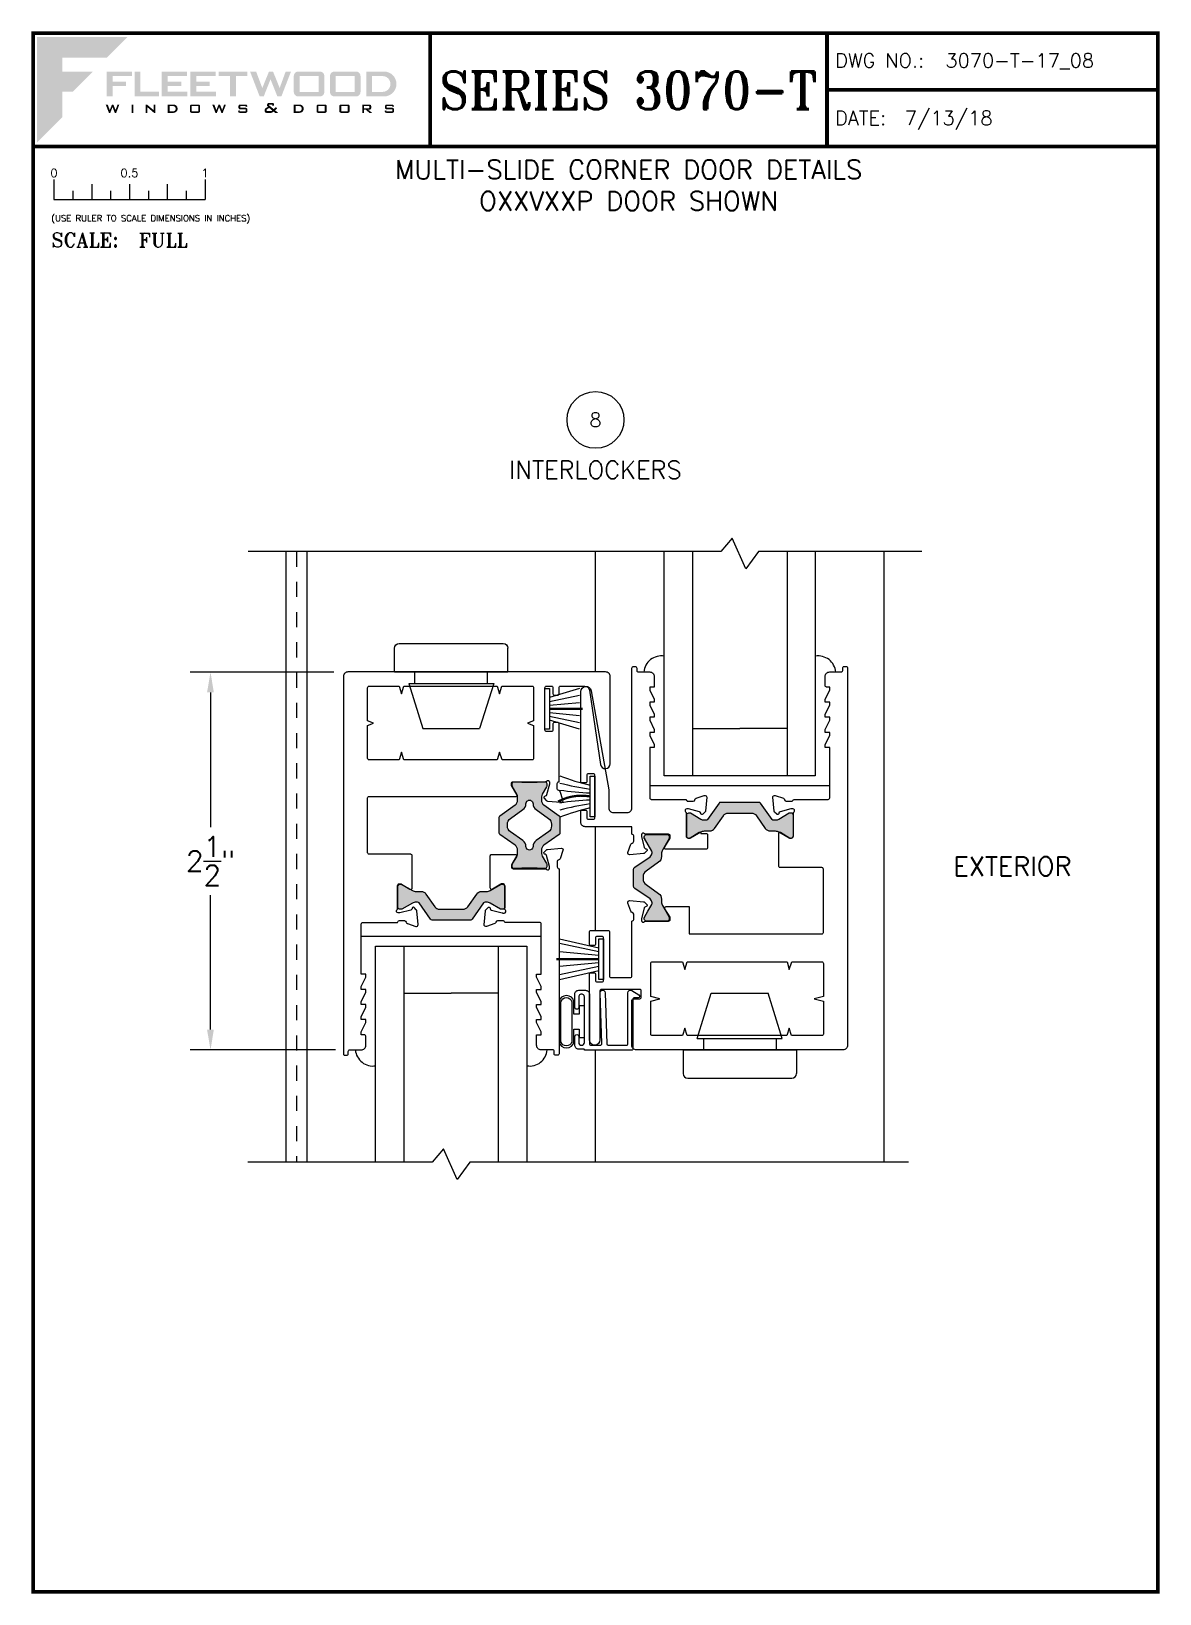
# Paper-space layout 'DETAIL 8' of a CAD drawing. Extents: x 0.3 to 7.8, y 0.1 to 10.4.
# The model-space entities are those that its viewports show. They can reach past a viewport. Long polylines and large blocks are cut down to what shows.
import ezdxf
from ezdxf.enums import TextEntityAlignment as Align

# ---------------------------------------------------------------- set-up
doc = ezdxf.new("R2010")
doc.units = 0
doc.header["$LTSCALE"] = 0.25
doc.header["$MEASUREMENT"] = 0
doc.linetypes.add('HIDDEN', pattern=[0.375, 0.25, -0.125])
doc.layers.get('0').update_dxf_attribs({"linetype": 'CONTINUOUS'})
doc.layers.get('DEFPOINTS').update_dxf_attribs({"color": 1, "linetype": 'CONTINUOUS'})
for name, color, linetype in [('GLASS-VINYL', 7, 'CONTINUOUS'), ('I-STRUT', 7, 'CONTINUOUS'), ('MISC', 7, 'CONTINUOUS'), ('SASH', 5, 'CONTINUOUS'), ('SEAL', 7, 'CONTINUOUS'), ('SILL-PAN', 7, 'CONTINUOUS'), ('TEXT', 7, 'CONTINUOUS'), ('TITLE-BLOCK', 7, 'CONTINUOUS'), ('VENT', 5, 'CONTINUOUS')]:
    doc.layers.add(name, color=color, linetype=linetype)
doc.layers.add('VP', color=40, linetype='CONTINUOUS', plot=False)
doc.layers.get('VP').off()
doc.styles.add('ROMANS', font='romans')
doc.styles.add('ROMANT', font='romant')
doc.styles.add('SIMPLEX-094', font='simplex.shx', dxfattribs={"height": 0.094})
doc.styles.get("Standard").update_dxf_attribs({"font": 'simplex.shx'})
doc.dimstyles.new('FULL SCALE', dxfattribs={"dimscale": 0.75, "dimtxt": 0.18, "dimasz": 0.18, "dimexe": 0.18, "dimexo": 0.125, "dimgap": 0.09, "dimtad": 0, "dimtih": 1, "dimtoh": 1, "dimdec": 4, "dimzin": 0, "dimdsep": 46, "dimlunit": 4, "dimtxsty": 'Standard', "dimcen": 0.09, "dimadec": 0, "dimazin": 0, "dimtfac": 1, "dimtdec": 4, "dimtofl": 0, "dimtmove": 0, "dimatfit": 3, "dimfxl": 0, "dimtolj": 1, "dimtzin": 0, "dimarcsym": 0})

# ---------------------------------------------------------------- blocks, each defined once
blk = doc.blocks.new('Fleetwood_Logo_6-10-15')
h = blk.add_hatch(color=154)
h.dxf.hatch_style = 1
h.paths.add_polyline_path([(0.2526, -0.0017), (0.0019, -0.0017), (0.0019, -0.2942), (0.0725, -0.2236), (0.0725, -0.1535), (0.1007, -0.1535), (0.1567, -0.0976), (0.0725, -0.0976), (0.0725, -0.0596), (0.1946, -0.0596)])
h = blk.add_hatch(color=251)
h.dxf.hatch_style = 1
h.paths.add_polyline_path([(0.2487, -0.1256), (0.2112, -0.1256), (0.2112, -0.1102), (0.2647, -0.1102), (0.2647, -0.0976), (0.1946, -0.0976), (0.1946, -0.1667), (0.2112, -0.1667), (0.2112, -0.1377), (0.2487, -0.1377)])
h = blk.add_hatch(color=251)
h.dxf.hatch_style = 1
h.paths.add_polyline_path([(0.2886, -0.0976), (0.272, -0.0976), (0.272, -0.1667), (0.3401, -0.1667), (0.3401, -0.1535), (0.2886, -0.1535)])
h = blk.add_hatch(color=251)
h.dxf.hatch_style = 1
h.paths.add_polyline_path([(0.4175, -0.0976), (0.3474, -0.0976), (0.3474, -0.1667), (0.4185, -0.1667), (0.4185, -0.1534), (0.364, -0.1534), (0.364, -0.1377), (0.4015, -0.1377), (0.4015, -0.1256), (0.364, -0.1256), (0.364, -0.1102), (0.4175, -0.1102)])
h = blk.add_hatch(color=251)
h.dxf.hatch_style = 1
h.paths.add_polyline_path([(0.4965, -0.0976), (0.4264, -0.0976), (0.4264, -0.1667), (0.4975, -0.1667), (0.4975, -0.1534), (0.443, -0.1534), (0.443, -0.1377), (0.4804, -0.1377), (0.4804, -0.1256), (0.443, -0.1256), (0.443, -0.1102), (0.4965, -0.1102)])
h = blk.add_hatch(color=251)
h.dxf.hatch_style = 1
h.paths.add_polyline_path([(0.5842, -0.0976), (0.5054, -0.0976), (0.5054, -0.1102), (0.5365, -0.1102), (0.5365, -0.1667), (0.5531, -0.1667), (0.5531, -0.1102), (0.5842, -0.1102)])
h = blk.add_hatch(color=251)
h.dxf.hatch_style = 1
h.paths.add_polyline_path([(0.6089, -0.0976), (0.5921, -0.0976), (0.6188, -0.1667), (0.63, -0.1667), (0.6489, -0.1192), (0.6679, -0.1667), (0.6789, -0.1667), (0.7056, -0.0976), (0.6908, -0.0976), (0.6742, -0.1433), (0.6558, -0.0976), (0.6446, -0.0976), (0.6261, -0.1433)])
h = blk.add_hatch(color=251)
h.dxf.hatch_style = 1
h.paths.add_polyline_path([(0.7853, -0.0976), (0.726, -0.0976, 0.414214), (0.7133, -0.1102), (0.7133, -0.154, 0.414214), (0.726, -0.1667), (0.7853, -0.1667, 0.414214), (0.798, -0.154), (0.798, -0.1102, 0.414214)])
h.paths.add_polyline_path([(0.7819, -0.1102), (0.7819, -0.154), (0.7294, -0.154), (0.7294, -0.1102)], flags=16)
h = blk.add_hatch(color=251)
h.dxf.hatch_style = 1
h.paths.add_polyline_path([(0.8856, -0.0976), (0.8262, -0.0976, 0.414214), (0.8136, -0.1102), (0.8136, -0.154, 0.414214), (0.8262, -0.1667), (0.8856, -0.1667, 0.414214), (0.8982, -0.154), (0.8982, -0.1102, 0.414214)])
h.paths.add_polyline_path([(0.8822, -0.1102), (0.8822, -0.154), (0.8296, -0.154), (0.8296, -0.1102)], flags=16)
h = blk.add_hatch(color=251)
h.dxf.hatch_style = 1
h.paths.add_polyline_path([(0.9632, -0.0976), (0.914, -0.0976), (0.914, -0.1667), (0.9632, -0.1667, 1)])
h.paths.add_polyline_path([(0.9301, -0.1102), (0.9593, -0.1102, -1), (0.9593, -0.154), (0.9301, -0.154)], flags=16)
h = blk.add_hatch(color=7)
h.dxf.hatch_style = 1
h.paths.add_polyline_path([(0.2301, -0.1891), (0.2251, -0.1891), (0.2196, -0.2043), (0.2134, -0.1891), (0.2097, -0.1891), (0.2035, -0.2043), (0.1978, -0.1891), (0.1922, -0.1891), (0.2011, -0.2121), (0.2048, -0.2121), (0.2112, -0.1963), (0.2175, -0.2121), (0.2212, -0.2121)])
h = blk.add_hatch(color=7)
h.dxf.hatch_style = 1
h.paths.add_polyline_path([(0.2691, -0.1891), (0.2637, -0.1891), (0.2637, -0.2118), (0.2637, -0.2121), (0.2691, -0.2121)])
h = blk.add_hatch(color=7)
h.dxf.hatch_style = 1
h.paths.add_polyline_path([(0.3077, -0.1964), (0.3259, -0.2121), (0.3298, -0.2121), (0.3298, -0.1891), (0.325, -0.1891), (0.325, -0.2047), (0.3067, -0.1891), (0.3029, -0.1891), (0.3029, -0.2121), (0.3077, -0.2121)])
h = blk.add_hatch(color=7)
h.dxf.hatch_style = 1
h.paths.add_polyline_path([(0.3801, -0.1891), (0.3637, -0.1891), (0.3637, -0.2121), (0.3801, -0.2121, 1)])
h.paths.add_polyline_path([(0.3691, -0.2079), (0.3691, -0.1933), (0.3788, -0.1933, -1), (0.3788, -0.2079)], flags=16)
h = blk.add_hatch(color=7)
h.dxf.hatch_style = 1
h.paths.add_polyline_path([(0.4537, -0.2079), (0.4537, -0.1933, 0.414214), (0.4495, -0.1891), (0.4297, -0.1891, 0.414214), (0.4255, -0.1933), (0.4255, -0.2079, 0.414214), (0.4297, -0.2121), (0.4495, -0.2121, 0.414214)])
h.paths.add_polyline_path([(0.4308, -0.2079), (0.4308, -0.1933), (0.4484, -0.1933), (0.4484, -0.2079)], flags=16)
h = blk.add_hatch(color=7)
h.dxf.hatch_style = 1
h.paths.add_polyline_path([(0.5253, -0.1891), (0.5203, -0.1891), (0.5148, -0.2043), (0.5087, -0.1891), (0.5049, -0.1891), (0.4988, -0.2043), (0.493, -0.1891), (0.4874, -0.1891), (0.4963, -0.2121), (0.5001, -0.2121), (0.5064, -0.1963), (0.5127, -0.2121), (0.5164, -0.2121)])
h = blk.add_hatch(color=7)
h.dxf.hatch_style = 1
h.paths.add_polyline_path([(0.5801, -0.1891), (0.5643, -0.1891, 0.414214), (0.56, -0.1933), (0.56, -0.1981, 0.414214), (0.5643, -0.2024), (0.58, -0.2024), (0.58, -0.2078), (0.5637, -0.2078), (0.5637, -0.2052), (0.5591, -0.2062), (0.5591, -0.2078, 0.414214), (0.5634, -0.2121), (0.5805, -0.2121, 0.414214), (0.5848, -0.2078), (0.5848, -0.2024, 0.414214), (0.5805, -0.1982), (0.5648, -0.1982), (0.5648, -0.193), (0.5798, -0.193), (0.5798, -0.1958), (0.5843, -0.1948), (0.5843, -0.1933, 0.414214)])
h = blk.add_hatch(color=7)
h.dxf.hatch_style = 1
h.paths.add_polyline_path([(0.645, -0.1913, -0.222262), (0.6447, -0.1906), (0.6447, -0.1892), (0.6535, -0.1892), (0.6535, -0.193), (0.6587, -0.1918), (0.6587, -0.189, 0.414214), (0.6544, -0.1847), (0.6437, -0.1847, 0.414214), (0.6394, -0.189), (0.6394, -0.1922, 0.222262), (0.6407, -0.1948), (0.6415, -0.1955), (0.6345, -0.1998, 0.260684), (0.6329, -0.2027), (0.6329, -0.2078, 0.414214), (0.6372, -0.2121), (0.6514, -0.2121, 0.17577), (0.6536, -0.2113), (0.657, -0.2085), (0.6614, -0.2121), (0.6699, -0.2121), (0.6613, -0.2049), (0.6676, -0.1997), (0.6637, -0.1964), (0.6574, -0.2017)])
h.paths.add_polyline_path([(0.6532, -0.2052), (0.6509, -0.2072, -0.17577), (0.6502, -0.2074), (0.6382, -0.2074), (0.6382, -0.2033, -0.260684), (0.6387, -0.2025), (0.6451, -0.1985)], flags=16)
h = blk.add_hatch(color=7)
h.dxf.hatch_style = 1
h.paths.add_polyline_path([(0.7294, -0.1891), (0.713, -0.1891), (0.713, -0.2121), (0.7294, -0.2121, 1)])
h.paths.add_polyline_path([(0.7184, -0.2079), (0.7184, -0.1933), (0.7281, -0.1933, -1), (0.7281, -0.2079)], flags=16)
h = blk.add_hatch(color=7)
h.dxf.hatch_style = 1
h.paths.add_polyline_path([(0.8045, -0.2079), (0.8045, -0.1933, 0.414214), (0.8003, -0.1891), (0.7805, -0.1891, 0.414214), (0.7763, -0.1933), (0.7763, -0.2079, 0.414214), (0.7805, -0.2121), (0.8003, -0.2121, 0.414214)])
h.paths.add_polyline_path([(0.7816, -0.2079), (0.7816, -0.1933), (0.7992, -0.1933), (0.7992, -0.2079)], flags=16)
h = blk.add_hatch(color=7)
h.dxf.hatch_style = 1
h.paths.add_polyline_path([(0.8678, -0.2079), (0.8678, -0.1933, 0.414214), (0.8636, -0.1891), (0.8438, -0.1891, 0.414214), (0.8396, -0.1933), (0.8396, -0.2079, 0.414214), (0.8438, -0.2121), (0.8636, -0.2121, 0.414214)])
h.paths.add_polyline_path([(0.8449, -0.2079), (0.8449, -0.1933), (0.8624, -0.1933), (0.8624, -0.2079)], flags=16)
h = blk.add_hatch(color=7)
h.dxf.hatch_style = 1
h.paths.add_polyline_path([(0.9277, -0.1993), (0.9277, -0.1933, 0.414214), (0.9235, -0.1891), (0.9028, -0.1891), (0.9028, -0.2121), (0.9082, -0.2121), (0.9082, -0.2035), (0.9131, -0.2035), (0.9224, -0.2121), (0.9303, -0.2121), (0.9197, -0.2035), (0.9235, -0.2035, 0.414214)])
h.paths.add_polyline_path([(0.9082, -0.1993), (0.9082, -0.1933), (0.9214, -0.1933, -0.414214), (0.9224, -0.1943), (0.9224, -0.1983, -0.414214), (0.9214, -0.1993)], flags=16)
h = blk.add_hatch(color=7)
h.dxf.hatch_style = 1
h.paths.add_polyline_path([(0.9867, -0.1982), (0.971, -0.1982), (0.971, -0.193), (0.9859, -0.193), (0.9859, -0.1958), (0.9905, -0.1948), (0.9905, -0.1933, 0.414214), (0.9863, -0.1891), (0.9705, -0.1891, 0.414214), (0.9662, -0.1933), (0.9662, -0.1981, 0.414214), (0.9705, -0.2024), (0.9862, -0.2024), (0.9862, -0.2078), (0.9699, -0.2078), (0.9699, -0.2052), (0.9653, -0.2062), (0.9653, -0.2078, 0.414214), (0.9696, -0.2121), (0.9867, -0.2121, 0.414214), (0.991, -0.2078), (0.991, -0.2024, 0.414214)])
blk = doc.blocks.new('A-SIZE_P')
at = {"const_width": 0.025}
blk.add_lwpolyline([(0.313, 0.125), (7.751, 0.125), (7.751, 10.437), (0.313, 10.437)], close=True, dxfattribs=at)
for points in [[(2.938, 10.437), (2.938, 9.687)], [(5.563, 10.437), (5.563, 9.687)], [(5.563, 10.062), (7.751, 10.062)], [(0.313, 9.687), (7.751, 9.687)]]:
    blk.add_lwpolyline(points, dxfattribs=at)
at = {"xscale": 2.387023416083395, "yscale": 2.387023416083395, "zscale": 2.387023416083395}
blk.add_blockref('Fleetwood_Logo_6-10-15', (0.334, 10.416), dxfattribs=at)
for s, style, p in [('DWG NO.:', 'SIMPLEX-094', (5.617, 10.209)), ('DATE:', 'SIMPLEX-094', (5.616, 9.829)), ('SCALE:', 'ROMANT', (0.433, 9.022))]:
    blk.add_text(s, height=0.094, dxfattribs=dict(style=style)).set_placement(p)
for tag, p, style in [('DWG_NO', (6.346, 10.209), 'SIMPLEX-094'), ('DATE', (6.077, 9.829), 'SIMPLEX-094'), ('SCALE', (1.011, 9.02), 'ROMANT')]:
    blk.add_attdef(tag, p, '', height=0.094, dxfattribs=dict(style=style))
for tag, height, style, width, p, p2 in [('DWG_NO_F', 0.094, 'SIMPLEX-094', 1.745692, (6.347, 10.209), (7.683, 10.209)), ('PRODUCT', 0.25, 'ROMANT', 1.390728, (3.001, 9.934), (5.5, 9.934))]:
    blk.add_attdef(tag, text='', height=height, dxfattribs=dict(style=style, width=width)).set_placement(p, p2, align=Align.FIT)
blk = doc.blocks.new('sectball')
blk.add_circle((0, 0), 0.125)
blk.add_attdef('NO', text='', height=0.062).set_placement((0, 0), align=Align.MIDDLE_CENTER)
for tag, p in [('LINE1', (0, -0.2588)), ('LINE2', (0, -0.3864)), ('LINE3', (0, -0.5214))]:
    blk.add_attdef(tag, text='', height=0.078).set_placement(p, align=Align.CENTER)
blk = doc.blocks.new('Full')
for p, q in [((0.137, -0.219), (0.137, -0.35)), ((0.262, -0.294), (0.262, -0.35)), ((0.387, -0.249), (0.387, -0.35)), ((0.512, -0.294), (0.512, -0.35)), ((0.637, -0.249), (0.637, -0.35)), ((0.762, -0.294), (0.762, -0.35)), ((0.887, -0.249), (0.887, -0.35)), ((1.012, -0.294), (1.012, -0.35)), ((1.137, -0.219), (1.137, -0.35)), ((0.137, -0.35), (1.137, -0.35))]:
    blk.add_line(p, q)
for s, p in [('0', (0.137, -0.219)), ('0.5', (0.637, -0.219)), ('1', (1.137, -0.219))]:
    blk.add_text(s, height=0.055).set_placement(p, align=Align.BOTTOM_CENTER)
at = {"style": 'ROMANS'}
blk.add_text('(USE RULER TO SCALE DIMENSIONS IN INCHES)', height=0.04115, dxfattribs=at).set_placement((0.12, -0.495))
blk = doc.blocks.new('*D114')
at = {"layer": 'DEFPOINTS', "color": 0}
for p in [(2.395, 6.21), (1.486, 3.71), (2.407, 3.71)]:
    blk.add_point(p, dxfattribs=at)
at = {"layer": 'TITLE-BLOCK', "color": 0, "lineweight": -2}
for p, q in [((2.301, 6.21), (1.351, 6.21)), ((1.486, 6.075), (1.486, 5.185)), ((1.486, 3.845), (1.486, 4.735)), ((2.313, 3.71), (1.351, 3.71))]:
    blk.add_line(p, q, dxfattribs=at)
at = {"layer": 'TITLE-BLOCK', "color": 0}
for points in [[(1.463, 6.075), (1.508, 6.075), (1.486, 6.21)], [(1.463, 3.845), (1.508, 3.845), (1.486, 3.71)]]:
    blk.add_solid(points, dxfattribs=at)
at = {"layer": 'TITLE-BLOCK', "color": 0, "insert": (1.486, 4.96), "char_height": 0.135, "attachment_point": 5}
blk.add_mtext('\\A1;2{\\H1x;\\S1/2;}"', dxfattribs=at)
blk = doc.blocks.new('25064-18mmX6mm-I-STRUT')
at = {"layer": 'I-STRUT'}
h = blk.add_hatch(color=256, dxfattribs=at)
h.dxf.hatch_style = 1
h.paths.add_polyline_path([(-0.22, 0.353, 0.57735), (-0.234, 0.33), (-0.23, 0.322, -0.215906), (-0.235, 0.326), (-0.195, 0.257, -0.131652), (-0.189, 0.233), (-0.189, 0.199, 0.244698), (-0.172, 0.167), (-0.088, 0.108, -0.244698), (-0.071, 0.076), (-0.071, -0.077, -0.244698), (-0.088, -0.11), (-0.172, -0.169, 0.244698), (-0.189, -0.201), (-0.189, -0.235, -0.131652), (-0.195, -0.258), (-0.235, -0.327, 0.245227), (-0.235, -0.335, 0.507805), (-0.22, -0.355), (-0.087, -0.355, 0.414214), (-0.071, -0.339, 0.469068), (-0.072, -0.327), (-0.112, -0.258, -0.131652), (-0.118, -0.235), (-0.118, -0.217), (-0.005, -0.138, 0.244698), (0, -0.129), (0, -0.127), (0, 0.127, 0.244698), (-0.005, 0.137), (-0.118, 0.216), (-0.118, 0.233, -0.131652), (-0.112, 0.257), (-0.072, 0.326, 0.131652), (-0.071, 0.33, 0.640011), (-0.087, 0.353)])
blk.add_lwpolyline([(0, -0.13), (0, -0.127), (0, 0.127, 0.244698), (-0.005, 0.137), (-0.113, 0.212, -0.244698), (-0.118, 0.222), (-0.118, 0.233, -0.131652), (-0.112, 0.257), (-0.072, 0.326, 0.131652), (-0.071, 0.33), (-0.071, 0.338, 0.414214), (-0.087, 0.353), (-0.22, 0.353, 0.414214), (-0.236, 0.338), (-0.236, 0.33, 0.131652), (-0.235, 0.326), (-0.195, 0.257, -0.131652), (-0.189, 0.233), (-0.189, 0.199, 0.244698), (-0.172, 0.167), (-0.088, 0.108, -0.244698), (-0.071, 0.076), (-0.071, -0.077, -0.244698), (-0.088, -0.11), (-0.172, -0.169, 0.244698), (-0.189, -0.201), (-0.189, -0.235, -0.131652), (-0.195, -0.258), (-0.235, -0.327, 0.131652), (-0.236, -0.331), (-0.236, -0.339, 0.414214), (-0.22, -0.355), (-0.087, -0.355, 0.414214), (-0.071, -0.339), (-0.071, -0.331, 0.131652), (-0.072, -0.327), (-0.112, -0.258, -0.131652), (-0.118, -0.235), (-0.118, -0.224, -0.244698), (-0.113, -0.214), (-0.005, -0.138, 0.244698), (0, -0.129)], format="xyb", dxfattribs=at)
blk = doc.blocks.new('25065-14.6mmX10.2mm-I-STRUT')
at = {"layer": 'I-STRUT'}
h = blk.add_hatch(color=256, dxfattribs=at)
h.dxf.hatch_style = 1
h.paths.add_polyline_path([(-0.221, 0.196, 0.242889), (-0.231, 0.201), (-0.283, 0.201), (-0.336, 0.201, 0.242889), (-0.346, 0.196), (-0.417, 0.095, -0.242889), (-0.449, 0.079), (-0.47, 0.079, -0.131652), (-0.489, 0.084), (-0.538, 0.112, 0.317667), (-0.551, 0.111, 0.6401), (-0.571, 0.102), (-0.571, 0.059, 0.236068), (-0.567, 0.051), (-0.567, -0.051, 0.236068), (-0.571, -0.059), (-0.571, -0.102, 0.6401), (-0.551, -0.111, 0.317667), (-0.538, -0.112), (-0.489, -0.084, -0.131652), (-0.47, -0.079), (-0.449, -0.079, -0.242889), (-0.417, -0.095), (-0.346, -0.196, 0.242889), (-0.336, -0.201), (-0.283, -0.201), (-0.231, -0.201, 0.242889), (-0.221, -0.196), (-0.15, -0.095, -0.242889), (-0.118, -0.079), (-0.097, -0.079, -0.131652), (-0.078, -0.084), (-0.029, -0.112, 0.317667), (-0.016, -0.111, 0.6401), (0.004, -0.102), (0.004, -0.059, 0.236068), (0, -0.051), (0, 0.051, 0.236068), (0.004, 0.059), (0.004, 0.102, 0.6401), (-0.016, 0.111, 0.317667), (-0.029, 0.112), (-0.078, 0.084, -0.131652), (-0.097, 0.079), (-0.118, 0.079, -0.242889), (-0.15, 0.095)])
h.paths.add_polyline_path([(-0.181, 0.044, 0.244669), (-0.142, 0.024, -1.006741), (-0.142, -0.023, 0.244669), (-0.181, -0.043), (-0.239, -0.126, -0.242889), (-0.278, -0.145), (-0.289, -0.145, -0.242889), (-0.328, -0.126), (-0.386, -0.043, 0.244669), (-0.425, -0.023, -1.006741), (-0.425, 0.024, 0.244669), (-0.386, 0.044), (-0.328, 0.126, -0.242889), (-0.289, 0.146), (-0.278, 0.146, -0.242889), (-0.239, 0.126)], flags=16)
for points in [[(-0.571, -0.059), (-0.571, -0.102, 0.414214), (-0.559, -0.114), (-0.544, -0.114, 0.131652), (-0.538, -0.112), (-0.489, -0.084, -0.131652), (-0.47, -0.079), (-0.449, -0.079, -0.242889), (-0.417, -0.095), (-0.346, -0.196, 0.242889), (-0.336, -0.201), (-0.283, -0.201), (-0.231, -0.201, 0.242889), (-0.221, -0.196), (-0.15, -0.095, -0.242889), (-0.118, -0.079), (-0.097, -0.079, -0.131652), (-0.078, -0.084), (-0.029, -0.112, 0.131652), (-0.023, -0.114), (-0.008, -0.114, 0.414214), (0.004, -0.102), (0.004, -0.059, 0.236068), (0, -0.051), (0, 0.051, 0.236068), (0.004, 0.059), (0.004, 0.102, 0.414214), (-0.008, 0.114), (-0.023, 0.114, 0.131652), (-0.029, 0.112), (-0.078, 0.084, -0.131652), (-0.097, 0.079), (-0.118, 0.079, -0.242889), (-0.15, 0.095), (-0.221, 0.196, 0.242889), (-0.231, 0.201), (-0.283, 0.201), (-0.336, 0.201, 0.242889), (-0.346, 0.196), (-0.417, 0.095, -0.242889), (-0.449, 0.079), (-0.47, 0.079, -0.131652), (-0.489, 0.084), (-0.538, 0.112, 0.131652), (-0.544, 0.114), (-0.559, 0.114, 0.414214), (-0.571, 0.102), (-0.571, 0.059, 0.236068), (-0.567, 0.051), (-0.567, -0.051, 0.236068)], [(-0.425, -0.023, -0.244669), (-0.386, -0.043), (-0.328, -0.126, 0.242889), (-0.289, -0.145), (-0.283, -0.145), (-0.278, -0.145, 0.242889), (-0.239, -0.126), (-0.181, -0.043, -0.244669), (-0.142, -0.023, 1.006741), (-0.142, 0.024, -0.244669), (-0.181, 0.044), (-0.239, 0.126, 0.242889), (-0.278, 0.146), (-0.283, 0.146), (-0.289, 0.146, 0.242889), (-0.328, 0.126), (-0.386, 0.044, -0.244669), (-0.425, 0.024, 1.006741)]]:
    blk.add_lwpolyline(points, format="xyb", close=True, dxfattribs=at)
blk = doc.blocks.new('3727-1-THERMAL-SLIDING-INTERLOCKER')
at = {"layer": 'VENT'}
for points in [[(2.5, 0.84), (2.5, 0.764, -0.414214), (2.47, 0.734), (2.41, 0.734, -0.414214), (2.4, 0.744), (2.4, 0.764), (2.38, 0.764), (2.32, 0.734), (2.3, 0.734), (2.3, 0.764), (2.28, 0.764), (2.22, 0.734), (2.2, 0.734), (2.2, 0.764), (2.18, 0.764), (2.12, 0.734), (2.1, 0.734), (2.1, 0.764), (2.08, 0.764), (2.02, 0.734), (2, 0.734), (2, 0.764), (1.667, 0.764, 0.414214), (1.657, 0.754), (1.657, 0.524, 0.414214), (1.645, 0.512), (1.645, 0.478, 0.359508), (1.655, 0.466, -0.263725), (1.664, 0.459), (1.683, 0.404), (1.683, 0.404, -0.548619), (1.671, 0.388), (1.58, 0.396, -0.176327), (1.573, 0.4), (1.559, 0.414, -0.57735), (1.562, 0.427), (1.566, 0.428, 0.267949), (1.575, 0.436), (1.594, 0.508, 0.065543), (1.594, 0.511), (1.594, 0.52, 0.6885), (1.574, 0.528, -0.213422), (1.565, 0.524), (1.413, 0.524, 0.414214), (1.401, 0.512), (1.401, 0.504, 0.137872), (1.403, 0.498), (1.437, 0.442, -0.585524), (1.428, 0.427), (1.216, 0.427, -0.414214), (1.206, 0.437), (1.206, 0.712, 0.414214), (1.196, 0.722), (0.833, 0.722, 0.414214), (0.823, 0.712), (0.823, -0.26, -0.585524), (0.811, -0.266), (0.752, -0.23, 0.137872), (0.746, -0.229), (0.738, -0.229, 0.414214), (0.726, -0.24), (0.726, -0.452, -0.213422), (0.722, -0.461, 0.6885), (0.73, -0.481), (0.739, -0.481, 0.065543), (0.742, -0.481), (0.814, -0.462, 0.267949), (0.822, -0.453), (0.823, -0.449, -0.57735), (0.836, -0.446), (0.85, -0.46, -0.176327), (0.854, -0.467), (0.862, -0.558, -0.548619), (0.846, -0.57), (0.846, -0.57), (0.791, -0.551, -0.263725), (0.784, -0.542, 0.359508), (0.772, -0.532), (0.738, -0.532, 0.414214), (0.726, -0.544), (0.344, -0.544, -0.414214), (0.334, -0.534), (0.334, -0.514, -0.414214), (0.344, -0.504), (0.384, -0.504, 0.414214), (0.394, -0.494), (0.394, -0.461, 0.414214), (0.384, -0.451), (0.104, -0.451, 0.414214), (0.094, -0.461), (0.094, -0.494, 0.414214), (0.104, -0.504), (0.144, -0.504, -0.414214), (0.154, -0.514), (0.154, -0.534, -0.414214), (0.144, -0.544), (0.104, -0.544, 0.414214), (0.094, -0.554), (0.094, -0.715, 0.3714), (0.12, -0.745), (0.612, -0.818, -0.928445), (0.607, -0.882), (0.03, -0.882, -0.414214), (0, -0.852), (0, 0.852, -0.414214), (0.03, 0.882), (2.526, 0.882, -0.414214), (2.536, 0.872), (2.536, 0.86, -0.414214), (2.526, 0.85), (2.51, 0.85, 0.414214)], [(0.094, 0.513), (0.144, 0.497), (0.094, 0.482), (0.094, -0.135), (0.144, -0.151), (0.094, -0.166), (0.094, -0.366, 0.414214), (0.104, -0.376), (0.323, -0.376), (0.338, -0.336), (0.354, -0.376), (0.572, -0.376, 0.414214), (0.582, -0.366), (0.582, -0.167), (0.531, -0.151), (0.582, -0.136), (0.582, 0.482), (0.531, 0.497), (0.582, 0.513), (0.582, 0.712, 0.414214), (0.572, 0.722), (0.354, 0.722), (0.338, 0.682), (0.323, 0.722), (0.104, 0.722, 0.414214), (0.094, 0.712)]]:
    blk.add_lwpolyline(points, format="xyb", close=True, dxfattribs=at)
blk = doc.blocks.new('3727-2-THERMAL-SLIDING-INTERLOCKER')
at = {"layer": 'VENT'}
blk.add_lwpolyline([(1.181, -0.57), (1.235, -0.551, 0.263725), (1.243, -0.542, -0.359508), (1.254, -0.532), (1.289, -0.532, -0.414214), (1.301, -0.544), (2.525, -0.544, 0.414214), (2.535, -0.534), (2.535, -0.522, 0.414214), (2.525, -0.512), (2.509, -0.512, -0.414214), (2.499, -0.502), (2.499, -0.426, 0.414214), (2.469, -0.396), (2.399, -0.396), (2.399, -0.426), (2.379, -0.426), (2.319, -0.396), (2.299, -0.396), (2.299, -0.426), (2.279, -0.426), (2.219, -0.396), (2.199, -0.396), (2.199, -0.426), (2.179, -0.426), (2.119, -0.396), (2.099, -0.396), (2.099, -0.426), (2.079, -0.426), (2.019, -0.396), (1.999, -0.396), (1.999, -0.426), (1.666, -0.426, -0.414214), (1.656, -0.416), (1.656, -0.185, -0.414214), (1.645, -0.173), (1.645, -0.138, -0.359508), (1.654, -0.127, 0.263725), (1.663, -0.12), (1.683, -0.065), (1.683, -0.065, 0.548619), (1.671, -0.049), (1.579, -0.057, 0.176327), (1.572, -0.061), (1.558, -0.075, 0.57735), (1.561, -0.088), (1.566, -0.089, -0.267949), (1.574, -0.097), (1.593, -0.169, -0.065543), (1.594, -0.172), (1.594, -0.181, -0.6885), (1.574, -0.189, 0.213422), (1.565, -0.185), (1.412, -0.185, -0.414214), (1.401, -0.173), (1.401, -0.165, -0.137872), (1.403, -0.159), (1.436, -0.104, 0.585524), (1.427, -0.089), (1.216, -0.089, 0.414214), (1.206, -0.099), (1.206, -0.254, 0.585524), (1.222, -0.263), (1.275, -0.23, -0.137872), (1.281, -0.229), (1.289, -0.229, -0.414214), (1.301, -0.24), (1.301, -0.452, 0.213422), (1.305, -0.461, -0.6885), (1.297, -0.481), (1.288, -0.481, -0.065543), (1.285, -0.481), (1.213, -0.462, -0.267949), (1.205, -0.453), (1.204, -0.449, 0.57735), (1.191, -0.446), (1.177, -0.46, 0.176327), (1.173, -0.467), (1.165, -0.558, 0.548619), (1.181, -0.57)], format="xyb", close=True, dxfattribs=at)
blk = doc.blocks.new('A$C1D443341')
for p, q in [((0.188, 0.75), (0.031, 0.75)), ((0.188, 0.75), (0.188, 0)), ((0, 0.719), (0, 0.031)), ((0.264, 0.656), (0.562, 0.563)), ((0.264, 0.656), (0.264, 0.094)), ((0.264, 0.615), (0.188, 0.615)), ((0.562, 0.563), (0.562, 0.187)), ((0.264, 0.135), (0.188, 0.135)), ((0.264, 0.094), (0.562, 0.187)), ((0.188, 0), (0.031, 0))]:
    blk.add_line(p, q)
for centre, start, end in [((0.031, 0.719), 90, 180), ((0.031, 0.031), 180, 270)]:
    blk.add_arc(centre, 0.031, start, end)
blk = doc.blocks.new('*U198')
for p, q in [((0.03, 0.049), (0.228, 0.09)), ((0.03, 0.024), (0.228, 0.043)), ((0.03, -0.024), (0.228, -0.043)), ((0.03, -0.049), (0.228, -0.09))]:
    blk.add_line(p, q)
at = {"layer": 'SEAL'}
for p, q in [((0.228, 0.135), (0.03, 0.074)), ((0.228, -0.135), (0.03, -0.074))]:
    blk.add_line(p, q, dxfattribs=at)
blk.add_lwpolyline([(0, -0.135), (0, 0.135), (0.03, 0.135), (0.03, -0.135)], close=True, dxfattribs=at)
at = {"layer": 'SEAL', "const_width": 0.015}
blk.add_lwpolyline([(0.03, 0), (0.25, 0)], dxfattribs=at)
at = {"flags": 9}
for tag, p in [('MANUFACTURER_PART_#', (0, -0.199)), ('FLEETWOOD_PART_#', (-0.001, -0.249))]:
    blk.add_attdef(tag, p, '', height=0.0312, dxfattribs=at)
blk = doc.blocks.new('3727-SLIDING-INTERLOCK-ASSEMBLY')
for name, p in [('3727-1-THERMAL-SLIDING-INTERLOCKER', (-1.812, -0.172)), ('25064-18mmX6mm-I-STRUT', (-0.171, -0.003)), ('3727-2-THERMAL-SLIDING-INTERLOCKER', (-1.811, -0.172)), ('25065-14.6mmX10.2mm-I-STRUT', (-0.515, -0.521))]:
    blk.add_blockref(name, p)
at = {"layer": 'MISC'}
blk.add_blockref('A$C1D443341', (-2, -0.378), dxfattribs=at)
at = {"layer": 'SEAL', "xscale": -1, "rotation": 90}
blk.add_blockref('*U198', (-1.568, -0.623), dxfattribs=at)
blk = doc.blocks.new('3728-1-FIXED-INTERLOCKER')
at = {"layer": 'VENT', "linetype": 'Continuous'}
blk.add_lwpolyline([(-0.917, 0.72), (-0.971, 0.739), (-0.972, 0.739, 0.548619), (-0.987, 0.727), (-0.979, 0.636, 0.176327), (-0.976, 0.629), (-0.962, 0.615, 0.57735), (-0.949, 0.618), (-0.947, 0.622, -0.267949), (-0.939, 0.631), (-0.867, 0.65, -0.065543), (-0.864, 0.65), (-0.855, 0.65, -0.6885), (-0.848, 0.63, 0.213422), (-0.852, 0.621), (-0.852, 0.471, -0.414214), (-0.863, 0.459), (-0.872, 0.459, -0.137872), (-0.878, 0.461), (-0.933, 0.495, 0.585524), (-0.948, 0.486), (-0.948, 0.334), (-0.767, 0.334), (-0.767, -0.543, -0.414214), (-0.777, -0.553), (-1.196, -0.553, -0.414214), (-1.206, -0.543), (-1.206, -0.268, 0.414214), (-1.216, -0.258), (-1.432, -0.258, 0.585524), (-1.439, -0.27), (-1.403, -0.329, -0.137872), (-1.401, -0.335), (-1.401, -0.343, -0.414214), (-1.413, -0.355), (-1.565, -0.355, 0.213422), (-1.574, -0.359, -0.6885), (-1.594, -0.351), (-1.594, -0.342, -0.065543), (-1.594, -0.339), (-1.575, -0.267, -0.267949), (-1.566, -0.259), (-1.562, -0.258, 0.57735), (-1.559, -0.245), (-1.573, -0.231, 0.176327), (-1.58, -0.227), (-1.671, -0.219, 0.548619), (-1.683, -0.235), (-1.683, -0.235), (-1.664, -0.289, 0.263725), (-1.655, -0.297, -0.359508), (-1.645, -0.308), (-1.645, -0.343, -0.414214), (-1.657, -0.355), (-1.657, -0.585, -0.414214), (-1.667, -0.595), (-2, -0.595), (-2, -0.565), (-2.02, -0.565), (-2.08, -0.595), (-2.1, -0.595), (-2.1, -0.565), (-2.12, -0.565), (-2.18, -0.595), (-2.2, -0.595), (-2.2, -0.565), (-2.22, -0.565), (-2.28, -0.595), (-2.3, -0.595), (-2.3, -0.565), (-2.32, -0.565), (-2.38, -0.595), (-2.4, -0.595), (-2.4, -0.575, 0.414214), (-2.41, -0.565), (-2.47, -0.565, 0.414214), (-2.5, -0.595), (-2.5, -0.671, -0.414214), (-2.51, -0.681), (-2.526, -0.681, 0.414214), (-2.536, -0.691), (-2.536, -0.703, 0.414214), (-2.526, -0.713), (-0.03, -0.713, 0.414214), (0, -0.683), (0, 0.683, 0.414214), (-0.03, 0.713), (-0.328, 0.713, 0.414214), (-0.338, 0.703), (-0.338, 0.661, -0.414214), (-0.348, 0.651), (-0.39, 0.651, -0.414214), (-0.4, 0.661), (-0.4, 0.914, -0.414214), (-0.39, 0.924), (-0.066, 0.924, 1), (-0.066, 0.994), (-0.5, 0.994, 0.414214), (-0.51, 0.984), (-0.51, 0.964, 0.414214), (-0.5, 0.954), (-0.46, 0.954, -0.414214), (-0.45, 0.944), (-0.45, 0.911, -0.414214), (-0.46, 0.901), (-0.74, 0.901, -0.414214), (-0.75, 0.911), (-0.75, 0.944, -0.414214), (-0.74, 0.954), (-0.7, 0.954, 0.414214), (-0.69, 0.964), (-0.69, 0.984, 0.414214), (-0.7, 0.994), (-0.78, 0.994, 0.414214), (-0.79, 0.984), (-0.79, 0.871, 0.414214), (-0.78, 0.861), (-0.488, 0.861, -0.414214), (-0.478, 0.851), (-0.478, 0.723, -0.414214), (-0.488, 0.713), (-0.852, 0.713, -0.414214), (-0.863, 0.701), (-0.898, 0.701, -0.359508), (-0.909, 0.711, 0.263725), (-0.917, 0.72), (-0.971, 0.739), (-0.972, 0.739, 0.548619), (-0.987, 0.727), (-0.979, 0.636)], format="xyb", dxfattribs=at)
blk.add_lwpolyline([(-0.094, -0.343), (-0.144, -0.328), (-0.094, -0.312), (-0.094, 0.348), (-0.144, 0.363), (-0.094, 0.379), (-0.094, 0.578, 0.414214), (-0.104, 0.588), (-0.323, 0.588), (-0.338, 0.528), (-0.354, 0.588), (-0.572, 0.588, 0.414214), (-0.582, 0.578), (-0.582, 0.379), (-0.531, 0.363), (-0.582, 0.348), (-0.582, -0.313), (-0.531, -0.328), (-0.582, -0.344), (-0.582, -0.543, 0.414214), (-0.572, -0.553), (-0.354, -0.553), (-0.338, -0.493), (-0.323, -0.553), (-0.104, -0.553, 0.414214), (-0.094, -0.543)], format="xyb", close=True, dxfattribs=at)
blk = doc.blocks.new('3728-2-FIXED-INTERLOCKER')
at = {"layer": 'VENT', "linetype": 'Continuous'}
blk.add_lwpolyline([(-1.826, 1.001, -0.414214), (-1.816, 1.011), (-1.776, 1.011, 0.414214), (-1.766, 1.021), (-1.766, 1.041, 0.414214), (-1.776, 1.051), (-2.37, 1.051, 0.916331), (-2.376, 0.982), (-1.72, 0.866), (-1.6, 0.866, -0.414214), (-1.57, 0.836), (-1.57, 0.743, -0.414214), (-1.6, 0.713), (-2.526, 0.713, 0.414214), (-2.536, 0.703), (-2.536, 0.691, 0.414214), (-2.526, 0.681), (-2.51, 0.681, -0.414214), (-2.5, 0.671), (-2.5, 0.595, 0.414214), (-2.47, 0.565), (-2.4, 0.565), (-2.4, 0.595), (-2.38, 0.595), (-2.32, 0.565), (-2.3, 0.565), (-2.3, 0.595), (-2.28, 0.595), (-2.22, 0.565), (-2.2, 0.565), (-2.2, 0.595), (-2.18, 0.595), (-2.12, 0.565), (-2.1, 0.565), (-2.1, 0.595), (-2.08, 0.595), (-2.02, 0.565), (-2, 0.565), (-2, 0.595), (-1.667, 0.595, -0.414214), (-1.657, 0.585), (-1.657, 0.354, -0.414214), (-1.645, 0.342), (-1.645, 0.307, -0.359508), (-1.655, 0.296, 0.263725), (-1.664, 0.289), (-1.683, 0.234), (-1.683, 0.234, 0.548619), (-1.671, 0.218), (-1.58, 0.226, 0.176327), (-1.573, 0.23), (-1.559, 0.244, 0.57735), (-1.562, 0.257), (-1.566, 0.258, -0.267949), (-1.575, 0.266), (-1.594, 0.338, -0.065543), (-1.594, 0.341), (-1.594, 0.35, -0.6885), (-1.574, 0.358, 0.213422), (-1.565, 0.354), (-1.413, 0.354, -0.414214), (-1.401, 0.342), (-1.401, 0.334, -0.137872), (-1.403, 0.328), (-1.439, 0.269, 0.585524), (-1.432, 0.257), (-1.432, 0.223, 0.414214), (-1.422, 0.213), (-1.337, 0.213, 0.414214), (-1.327, 0.223), (-1.327, 0.488, 0.585524), (-1.342, 0.496), (-1.4, 0.461, -0.137872), (-1.406, 0.459), (-1.415, 0.459, -0.414214), (-1.426, 0.471), (-1.426, 0.621, 0.213422), (-1.43, 0.63, -0.6885), (-1.423, 0.65), (-1.414, 0.65, -0.065543), (-1.411, 0.65), (-1.339, 0.631, -0.267949), (-1.33, 0.622), (-1.329, 0.618, 0.57735), (-1.316, 0.615), (-1.302, 0.629, 0.176327), (-1.299, 0.636), (-1.291, 0.727, 0.548619), (-1.306, 0.739), (-1.306, 0.739), (-1.361, 0.72, 0.263725), (-1.368, 0.711, -0.359508), (-1.38, 0.701), (-1.415, 0.701, -0.414214), (-1.426, 0.713), (-1.476, 0.713), (-1.476, 0.759), (-1.476, 1.021, 0.414214), (-1.506, 1.051), (-1.576, 1.051, 0.414214), (-1.586, 1.041), (-1.586, 1.021, 0.414214), (-1.576, 1.011), (-1.536, 1.011, -0.414214), (-1.526, 1.001), (-1.526, 0.968, -0.414214), (-1.536, 0.958), (-1.816, 0.958, -0.414214), (-1.826, 0.968)], format="xyb", close=True, dxfattribs=at)
blk = doc.blocks.new('25066-14.6mmX6mm-I-STRUT')
at = {"layer": 'I-STRUT'}
h = blk.add_hatch(color=256, dxfattribs=at)
h.dxf.hatch_style = 1
h.paths.add_polyline_path([(-0.007, -0.063), (0, -0.063), (0.007, -0.063, -0.244698), (0.045, -0.083), (0.103, -0.165, 0.304221), (0.151, -0.186, -0.181711), (0.184, -0.191), (0.22, -0.213), (0.26, -0.235, 0.245227), (0.267, -0.235, 0.507805), (0.287, -0.22), (0.287, -0.201), (0.287, -0.106), (0.287, -0.087, 0.57735), (0.264, -0.073), (0.256, -0.077, -0.205948), (0.26, -0.072), (0.22, -0.095), (0.176, -0.12, -0.131652), (0.17, -0.122), (0.166, -0.122, -0.244698), (0.14, -0.109), (0.07, -0.008, 0.244698), (0.054, 0), (0, 0), (-0.054, 0, 0.244698), (-0.07, -0.008), (-0.14, -0.109, -0.244698), (-0.166, -0.122), (-0.173, -0.122), (-0.26, -0.072, 0.131652), (-0.264, -0.071, 0.640011), (-0.287, -0.087), (-0.287, -0.106), (-0.287, -0.201), (-0.287, -0.22, 0.414214), (-0.272, -0.236, 0.469068), (-0.26, -0.235), (-0.184, -0.191, -0.131652), (-0.16, -0.185), (-0.141, -0.185, 0.244698), (-0.103, -0.165), (-0.045, -0.083, -0.244698)])
blk.add_lwpolyline([(-0.264, -0.071), (-0.272, -0.071, 0.414214), (-0.287, -0.087), (-0.287, -0.106), (-0.287, -0.201), (-0.287, -0.22, 0.414214), (-0.272, -0.236), (-0.264, -0.236, 0.131652), (-0.26, -0.235), (-0.184, -0.191, -0.131652), (-0.16, -0.185), (-0.141, -0.185, 0.244698), (-0.103, -0.165), (-0.045, -0.083, -0.244698), (-0.007, -0.063), (0, -0.063), (0.007, -0.063, -0.244698), (0.045, -0.083), (0.103, -0.165, 0.244698), (0.141, -0.185), (0.16, -0.185, -0.131652), (0.184, -0.191), (0.22, -0.213), (0.26, -0.235, 0.131652), (0.264, -0.236), (0.272, -0.236, 0.414214), (0.287, -0.22), (0.287, -0.201), (0.287, -0.106), (0.287, -0.087, 0.414214), (0.272, -0.071), (0.264, -0.071, 0.131652), (0.26, -0.072), (0.22, -0.095), (0.176, -0.12, -0.131652), (0.17, -0.122), (0.166, -0.122, -0.244698), (0.14, -0.109), (0.07, -0.008, 0.244698), (0.054, 0), (0, 0), (-0.054, 0, 0.244698), (-0.07, -0.008), (-0.14, -0.109, -0.244698), (-0.166, -0.122), (-0.17, -0.122, -0.131652), (-0.176, -0.12), (-0.26, -0.072), (-0.261, -0.071), (-0.264, -0.071, -0.131652), (-0.26, -0.072)], format="xyb", dxfattribs=at)
blk = doc.blocks.new('*U199')
for centre, radius, start, end in [((-0.393, 1.839), 1.814, 283.4872, 290.1344), ((-0.254, 1.981), 1.953, 278.3647, 284.3947), ((-0.05, 1.917), 1.895, 272.4104, 278.5292), ((-0.05, -1.917), 1.895, 81.4708, 87.5896), ((-0.254, -1.981), 1.953, 75.6053, 81.6353), ((-0.393, -1.839), 1.814, 69.8656, 76.5128)]:
    blk.add_arc(centre, radius, start, end)
at = {"layer": 'SEAL'}
blk.add_lwpolyline([(0, -0.135), (0, 0.135), (0.03, 0.135), (0.03, -0.135)], close=True, dxfattribs=at)
at = {"layer": 'SEAL', "const_width": 0.015}
blk.add_lwpolyline([(0.03, 0, 0.171612), (0.244, 0.034)], format="xyb", dxfattribs=at)
at = {"flags": 9}
for tag, p in [('MANUFACTURER_PART_#', (0, -0.199)), ('FLEETWOOD_PART_#', (-0.001, -0.249))]:
    blk.add_attdef(tag, p, '', height=0.0312, dxfattribs=at)
blk = doc.blocks.new('19117-Seal')
for p, q in [((0.29, 0.135), (0.03, 0.074)), ((0.03, 0.049), (0.29, 0.103)), ((0.03, 0.024), (0.29, 0.049)), ((0.03, -0.024), (0.29, -0.049)), ((0.03, -0.049), (0.29, -0.103)), ((0.29, -0.135), (0.03, -0.074))]:
    blk.add_line(p, q)
at = {"const_width": 0.015}
blk.add_lwpolyline([(0.03, 0), (0.312, 0)], dxfattribs=at)
at = {"layer": 'SEAL'}
blk.add_lwpolyline([(0, -0.135), (0, 0.135), (0.03, 0.135), (0.03, -0.135)], close=True, dxfattribs=at)
at = {"flags": 9}
for tag, p in [('MANUFACTURER_PART_#', (0, -0.199)), ('FLEETWOOD_PART_#', (-0.001, -0.249))]:
    blk.add_attdef(tag, p, '', height=0.0312, dxfattribs=at)
blk = doc.blocks.new('*U204')
at = {"layer": 'SASH', "color": 7}
for points in [[(1.521, 1.027), (1.521, 1.062), (1.576, 1.062), (1.576, 1.096), (1.494, 1.096, -0.830739), (1.494, 1.195), (1.758, 1.195, -0.830739), (1.758, 1.096), (1.676, 1.096), (1.676, 1.062), (1.731, 1.062), (1.731, 1.027)], [(1.758, 1.182), (1.494, 1.182, 0.768484), (1.494, 1.11), (1.758, 1.11, 0.768484)]]:
    blk.add_lwpolyline(points, format="xyb", close=True, dxfattribs=at)
at = {"layer": 'VENT', "color": 7}
blk.add_lwpolyline([(1.434, 0.889), (1.772, 0.879, -0.405608), (1.781, 0.869), (1.781, 0.749, -0.414214), (1.771, 0.739), (1.434, 0.739, 0.586161), (1.42, 0.714), (1.449, 0.667, 0.75692), (1.468, 0.672), (1.468, 0.696, -0.414214), (1.478, 0.706), (1.804, 0.706, 0.414214), (1.814, 0.716), (1.814, 1.023, 0.414214), (1.811, 1.027), (1.81, 1.027, -0.414214), (1.807, 1.03), (1.807, 1.065, 0.414214), (1.781, 1.09), (1.723, 1.09, 1.000001), (1.723, 1.065), (1.763, 1.065, -1), (1.763, 1.027), (1.462, 1.027, -1.000001), (1.462, 1.065), (1.531, 1.065, 1), (1.531, 1.09), (1.443, 1.09, 0.414214), (1.418, 1.065), (1.418, 1.02, 0.414214), (1.443, 0.994), (1.771, 0.994, -0.414214), (1.781, 0.984), (1.781, 0.923, -0.422884), (1.771, 0.912), (1.435, 0.922, 1.023375)], format="xyb", close=True, dxfattribs=at)
for name, p in [('3728-2-FIXED-INTERLOCKER', (1.812, 0)), ('3728-1-FIXED-INTERLOCKER', (1.812, 0)), ('25066-14.6mmX6mm-I-STRUT', (0.674, 0.702))]:
    blk.add_blockref(name, p)
at = {"xscale": -1}
blk.add_blockref('25064-18mmX6mm-I-STRUT', (0.175, 0), dxfattribs=at)
at = {"layer": 'MISC', "xscale": -1}
blk.add_blockref('A$C1D443341', (2, -0.375), dxfattribs=at)
at = {"layer": 'SEAL', "xscale": -1, "rotation": 270}
for name, p in [('*U199', (0.136, 0.958)), ('19117-Seal', (1.212, 0.901))]:
    blk.add_blockref(name, p, dxfattribs=at)
blk = doc.blocks.new('*U207')
for name, p in [('3727-SLIDING-INTERLOCK-ASSEMBLY', (0.562, 0.957)), ('*U204', (-0.562, -0.954))]:
    blk.add_blockref(name, p)

msp = doc.modelspace()

# ---------------------------------------------------------------- linework, layer by layer
for p, q in [((16.71, 8.155), (16.71, 8.951)), ((16.71, 6.445), (16.71, 7.131)), ((16.71, 4.911), (16.71, 5.653))]:
    msp.add_line(p, q)
at = {"color": 7}
for p, q in [((17.352, 8.951), (17.352, 7.467)), ((17.977, 8.951), (17.977, 7.467)), ((17.352, 7.78), (17.664, 7.78)), ((17.977, 7.78), (17.664, 7.78)), ((15.444, 4.911), (15.444, 6.342)), ((16.069, 4.911), (16.069, 6.342)), ((15.444, 6.03), (15.756, 6.03)), ((16.069, 6.03), (15.756, 6.03))]:
    msp.add_line(p, q, dxfattribs=at)
for points in [[(18.164, 8.951), (18.164, 7.467), (17.664, 7.467), (17.164, 7.467), (17.164, 8.951)], [(15.256, 4.911), (15.256, 6.342), (15.756, 6.342), (16.256, 6.342), (16.256, 4.911)]]:
    msp.add_lwpolyline(points, dxfattribs=at)
for centre, start, end in [((17.146, 8.145), 80.759, 175.3773), ((18.183, 8.145), 4.6227, 99.241), ((15.238, 5.664), 184.6227, 279.241), ((16.275, 5.664), 260.759, 355.3773)]:
    msp.add_arc(centre, 0.116, start, end)
at = {"layer": 'GLASS-VINYL', "color": 7}
for p, q in [((18.259, 7.402), (17.069, 7.402)), ((15.161, 6.407), (16.351, 6.407))]:
    msp.add_line(p, q, dxfattribs=at)
at = {"layer": 'GLASS-VINYL'}
for points in [[(18.78, 4.911), (15.88, 4.911), (15.796, 4.797), (15.704, 5.001), (15.63, 4.911), (14.411, 4.911)], [(18.78, 4.679), (15.88, 4.679), (15.796, 4.564), (15.704, 4.768), (15.63, 4.679), (14.411, 4.679)]]:
    msp.add_lwpolyline(points, dxfattribs=at)
at = {"layer": 'MISC'}
for points in [[(14.413, 9.184), (17.539, 9.184), (17.624, 9.298), (17.715, 9.094), (17.789, 9.184), (18.868, 9.184)], [(18.868, 8.951), (17.789, 8.951), (17.705, 8.837), (17.614, 9.04), (17.539, 8.951), (14.413, 8.951)]]:
    msp.add_lwpolyline(points, dxfattribs=at)
at = {"layer": 'SILL-PAN'}
for p, q in [((14.663, 8.951), (14.663, 4.911)), ((14.802, 8.951), (14.802, 4.911)), ((18.618, 8.951), (18.618, 4.911))]:
    msp.add_line(p, q, dxfattribs=at)
at = {"layer": 'SILL-PAN', "linetype": 'HIDDEN'}
msp.add_line((14.733, 8.951), (14.733, 4.911), dxfattribs=at)

# ---------------------------------------------------------------- block references
at = {"layer": 'VENT', "xscale": -1, "rotation": 90}
msp.add_blockref('*U207', (16.71, 6.905), dxfattribs=at)

psp = doc.layouts.new('DETAIL 8')

# ---------------------------------------------------------------- block references
at = {"layer": 'TEXT', "xscale": 1.504, "yscale": 1.504, "zscale": 1.504}
psp.add_blockref('sectball', (4.032, 7.87863), dxfattribs=at).add_auto_attribs({'NO': '8', 'LINE1': 'INTERLOCKERS'})
at = {"layer": 'TITLE-BLOCK'}
ref = psp.add_blockref('A-SIZE_P', (0, 0), dxfattribs=at)
ref.add_attrib('DATE', '7/13/18', (6.07741, 9.82884), dxfattribs={"layer": '0', "height": 0.094, "style": 'SIMPLEX-094'})
ref.add_attrib('SCALE', 'FULL', (1.01101, 9.02035), dxfattribs={"layer": '0', "height": 0.094, "style": 'ROMANT'})
ref.add_attrib('PRODUCT', 'SERIES 3070-T', dxfattribs={"layer": '0', "height": 0.25, "style": 'ROMANT', "width": 0.807692}).set_placement((3.0005, 9.93352), (5.5005, 9.93352), align=Align.FIT)
ref.add_attrib('DWG_NO', '3070-T-17_08', (6.34634, 10.20879), dxfattribs={"layer": '0', "height": 0.094, "style": 'SIMPLEX-094'})
psp.add_blockref('Full', (0.313, 9.687), dxfattribs=at)

# ---------------------------------------------------------------- texts
at = {"layer": 'TEXT'}
psp.add_text('EXTERIOR', height=0.125, dxfattribs=at).set_placement((6.78909, 4.86224), align=Align.CENTER)
at = {"layer": 'TEXT', "insert": (4.2505, 9.43044), "char_height": 0.125, "width": 3.7685095, "attachment_point": 5}
psp.add_mtext('MULTI-SLIDE CORNER DOOR DETAILS\\POXXVXXP DOOR SHOWN', dxfattribs=at)

# ---------------------------------------------------------------- dimensions: what is measured, and where the dimension line sits
at = {"layer": 'TITLE-BLOCK'}
dim = psp.add_linear_dim(base=(1.48579, 3.71041), p1=(2.39503, 6.21041), p2=(2.40703, 3.71041), angle=90, dimstyle='FULL SCALE', dxfattribs=at)
dim.commit()
dim.dimension.update_dxf_attribs({"geometry": '*D114', "text_midpoint": (1.48579, 4.96041)})

# ---------------------------------------------------------------- viewports
at = {"layer": 'VP'}
psp.add_viewport(center=(3.96955, 4.99316), size=(4.73329, 4.2979965), view_center_point=(16.6478, 6.93737), view_height=4.2979965, dxfattribs=at)

doc.saveas('drawing.dxf')
